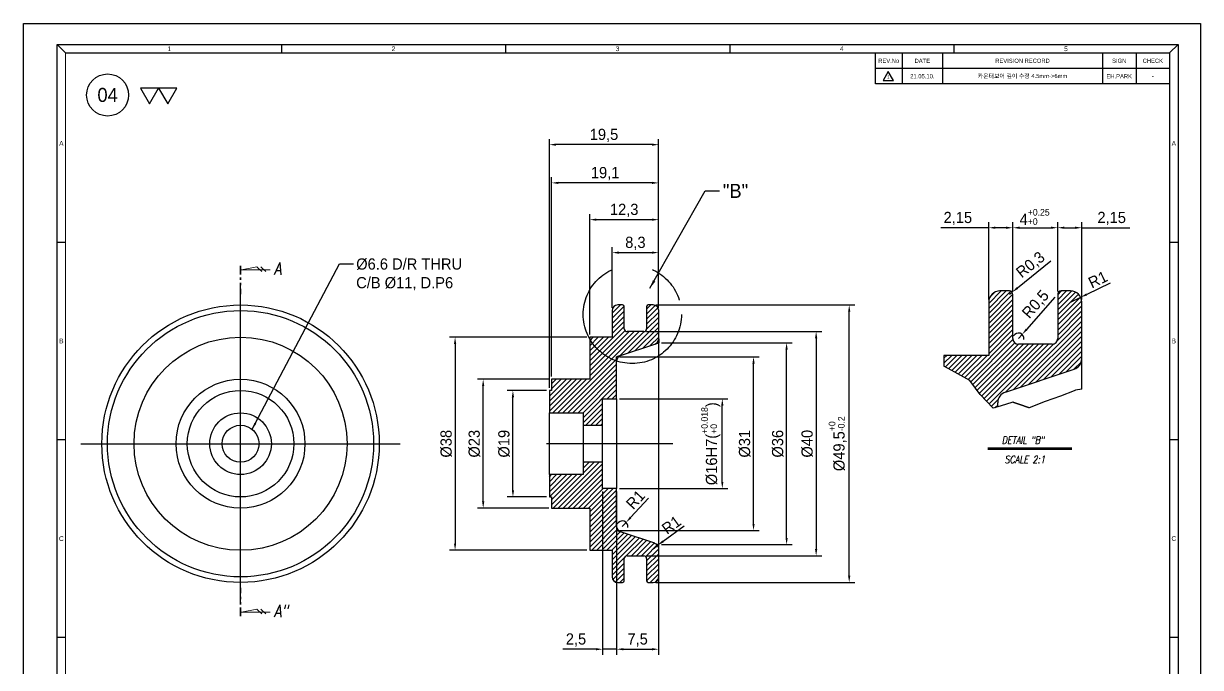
# Model space of a CAD drawing. Header units: inches. Extents: x 0 to 23821, y 0 to 11279.
# Drawn here: x 18058.6 to 18268.6, y 8663.7 to 8778.6 of the extents above; entities that cross this region are included whole.
import ezdxf

# ---------------------------------------------------------------- set-up
doc = ezdxf.new("R2010")
doc.units = ezdxf.units.IN
doc.header["$LTSCALE"] = 10
doc.header["$MEASUREMENT"] = 0
for name, pattern in [('CENTER', [2, 1.25, -0.25, 0.25, -0.25]), ('PHANTOM', [2.5, 1.25, -0.25, 0.25, -0.25, 0.25, -0.25]), ('PHANTOM2', [31.75, 15.875, -3.175, 3.175, -3.175, 3.175, -3.175])]:
    doc.linetypes.add(name, pattern=pattern)
doc.layers.get('Defpoints').update_dxf_attribs({"color": 8})
doc.layers.add('3', color=3, linetype='Continuous', lineweight=9)
for name, color, linetype in [('CENTER LINE', 1, 'CENTER'), ('PHANTOM LINE', 6, 'PHANTOM'), ('THIN LINE', 3, 'Continuous')]:
    doc.layers.add(name, color=color, linetype=linetype)
doc.styles.add('ITALICT', font='italict')
doc.styles.add('SCI', font='')
doc.styles.get('SCI').set_extended_font_data('Gulim')
doc.dimstyles.new('SCH', dxfattribs={"dimtxt": 2.5, "dimasz": 2, "dimexe": 1.25, "dimexo": 0.625, "dimtad": 1, "dimdec": 8, "dimtxsty": 'SCI', "dimcen": 2.5, "dimclrd": 4, "dimclre": 4, "dimclrt": 7, "dimadec": 8, "dimazin": 2, "dimtfac": 1, "dimtdec": 8, "dimtmove": 0, "dimatfit": 3, "dimfxl": 1, "dimarcsym": 0})

# ---------------------------------------------------------------- blocks, each defined once
blk = doc.blocks.new('A$C5b8731fd')
for p, q in [((0, 0), (-2.25, -3.9)), ((2.25, -3.9), (0, 0)), ((-2.25, -3.9), (2.25, -3.9))]:
    blk.add_line(p, q)
blk = doc.blocks.new('*U546')
at = {"color": 2}
for points in [[(0, 0), (1.5, 2.6), (-1.5, 2.6)], [(3, 0), (4.5, 2.6), (1.5, 2.6)]]:
    blk.add_lwpolyline(points, close=True, dxfattribs=at)
blk = doc.blocks.new('SECHANG REV')
at = {"color": 7}
blk.add_line((-52.5, 0), (-52.5, 5.5), dxfattribs=at)
at = {"color": 3}
for p, q in [((-43, 5.5), (-43, 0)), ((-28.5, 5.5), (-28.5, 0)), ((28.5, 5.5), (28.5, 0)), ((40.5, 5.5), (40.5, 0)), ((52.5, 5.5), (52.5, 0))]:
    blk.add_line(p, q, dxfattribs=at)
blk.add_line((52.5, 0), (-52.5, 0))
blk = doc.blocks.new('SECHANG A3')
at = {"color": 2}
for p, q in [((-198, 289.5), (-195, 286.5)), ((-118, 289.5), (-118, 286.5)), ((-38, 289.5), (-38, 286.5)), ((42, 289.5), (42, 286.5)), ((122, 289.5), (122, 286.5)), ((202, 289.5), (199, 286.5))]:
    blk.add_line(p, q, dxfattribs=at)
at = {"color": 3}
blk.add_line((94, 286.5), (199, 286.5), dxfattribs=at)
for p, q in [((-198, 219), (-195, 219)), ((199, 219), (202, 219)), ((-195, 148.5), (-198, 148.5)), ((202, 148.5), (199, 148.5)), ((-195, 78), (-198, 78)), ((202, 78), (199, 78))]:
    blk.add_line(p, q)
at = {"color": 1}
blk.add_lwpolyline([(-210, 297), (210, 297), (210, 0), (-210, 0)], close=True, dxfattribs=at)
at = {"color": 2}
blk.add_lwpolyline([(-198, 289.5), (202, 289.5), (202, 7.5), (-198, 7.5)], close=True, dxfattribs=at)
at = {"const_width": 0.4}
blk.add_lwpolyline([(-195, 286.5), (199, 286.5), (199, 10.5), (-195, 10.5)], close=True, dxfattribs=at)
blk.add_blockref('SECHANG REV', (146.5, 281))
at = {"color": 2, "char_height": 1.7, "attachment_point": 5, "style": 'SCI'}
for s, insert, width in [('1', (-158, 288), 80), ('2', (-78, 288), 80), ('3', (2, 288), 80), ('4', (82, 288), 80), ('5', (162, 288), 80), ('A', (-196.5, 254.25), 3), ('A', (200.5, 254.25), 3), ('B', (-196.5, 183.75), 3), ('B', (200.5, 183.75), 3), ('C', (-196.5, 113.25), 3), ('C', (200.5, 113.25), 3)]:
    blk.add_mtext(s, dxfattribs=dict(at, insert=insert, width=width))
at = {"char_height": 1.5, "attachment_point": 5, "style": 'SCI'}
for s, insert, width in [('REV.No', (98.75, 283.7), 9.5), ('DATE', (110.75, 283.7), 14.5), ('REVISION RECORD', (146.5, 283.7), 57), ('SIGN', (181, 283.7), 12), ('CHECK', (193, 283.7), 12)]:
    blk.add_mtext(s, dxfattribs=dict(at, insert=insert, width=width))
blk = doc.blocks.new('A$C2445dd48')
for radius in [24.75, 19, 11.5, 9.5, 5.5, 3.3]:
    blk.add_circle((0, 0), radius)
at = {"layer": 'CENTER LINE', "ltscale": 8.55}
for p, q in [((0, -28.5), (0, 28.5)), ((-28.5, 0), (28.5, 0))]:
    blk.add_line(p, q, dxfattribs=at)
at = {"layer": 'THIN LINE'}
blk.add_circle((0, 0), 23.75, dxfattribs=at)
blk = doc.blocks.new('A$C17a7aba7')
h = blk.add_hatch()
h.set_pattern_fill('ANSI31', color=3, scale=0.2)
h.set_pattern_definition([(45, (-3968.1612, -2607.027), (-0.44901281, 0.44901281), [])])
h.paths.add_polyline_path([(6.82, 17.77, 0.322823), (7.5, 18.72), (7.5, 23.75, 0.414214), (6.5, 24.75), (5.65, 24.75, 0.414214), (5.35, 24.45), (5.35, 20.5, -0.414214), (4.85, 20), (1.85, 20, -0.414214), (1.35, 20.5), (1.35, 24.45, 0.414214), (1.05, 24.75), (0.2, 24.75, 0.414214), (-0.8, 23.75), (-0.8, 19), (-4.8, 19), (-4.8, 11.5), (-11.6, 11.5), (-11.6, 9.5), (-12, 9.5), (-12, 5.5), (-6, 5.5), (-6, 3.3), (-2.5, 3.3), (-2.5, 8), (0, 8), (0, 14.78), (0, 15.5), (0.68, 15.73)])
h.paths.add_polyline_path([(-2.5, -3.3), (-6, -3.3), (-6, -5.5), (-12, -5.5), (-12, -9.5), (-11.6, -9.5), (-11.6, -11.5), (-4.8, -11.5), (-4.8, -19), (-0.8, -19), (-0.8, -23.75, 0.414214), (0.2, -24.75), (1.05, -24.75, 0.414214), (1.35, -24.45), (1.35, -20.5, -0.414214), (1.85, -20), (4.85, -20, -0.414214), (5.35, -20.5), (5.35, -24.45, 0.414214), (5.65, -24.75), (6.5, -24.75, 0.414214), (7.5, -23.75), (7.5, -18.72, 0.322823), (6.82, -17.77), (0.68, -15.73), (0, -15.5), (0, -14.78), (0, -8), (-2.5, -8)])
for p, q in [((-0.8, 23.75), (-0.8, 19)), ((1.05, 24.75), (0.2, 24.75)), ((1.35, 20.5), (1.35, 24.45)), ((5.35, 24.45), (5.35, 20.5)), ((6.5, 24.75), (5.65, 24.75)), ((7.5, 18.72), (7.5, 23.75)), ((-0.8, 19), (-4.8, 19)), ((-4.8, 19), (-4.8, 11.5)), ((4.85, 20), (1.85, 20)), ((0.68, 15.73), (6.82, 17.77)), ((7.5, -18.72), (7.5, 18.72)), ((0, 8), (0, 14.78)), ((-4.8, 11.5), (-11.6, 11.5)), ((-11.6, 11.5), (-11.6, 9.5)), ((-11.6, 9.5), (-12, 9.5)), ((-12, 9.5), (-12, 5.5)), ((-2.5, 3.3), (-2.5, 8)), ((-2.5, 8), (0, 8)), ((0, 8), (0, -8)), ((-12, 5.5), (-6, 5.5)), ((-12, -5.5), (-12, 5.5)), ((-6, 5.5), (-6, 3.3)), ((-6, 3.3), (-2.5, 3.3)), ((-6, 3.3), (-6, -3.3)), ((-2.5, -3.3), (-2.5, 3.3)), ((-2.5, -3.3), (-6, -3.3)), ((-6, -3.3), (-6, -5.5)), ((-2.5, -8), (-2.5, -3.3)), ((-6, -5.5), (-12, -5.5)), ((-12, -5.5), (-12, -9.5)), ((0, -8), (-2.5, -8)), ((0, -14.78), (0, -8)), ((-12, -9.5), (-11.6, -9.5)), ((-11.6, -9.5), (-11.6, -11.5)), ((-11.6, -11.5), (-4.8, -11.5)), ((-4.8, -11.5), (-4.8, -19)), ((6.82, -17.77), (0.68, -15.73)), ((7.5, -23.75), (7.5, -18.72)), ((-4.8, -19), (-0.8, -19)), ((-0.8, -19), (-0.8, -23.75)), ((1.35, -24.45), (1.35, -20.5)), ((1.85, -20), (4.85, -20)), ((5.35, -20.5), (5.35, -24.45)), ((0.2, -24.75), (1.05, -24.75)), ((5.65, -24.75), (6.5, -24.75))]:
    blk.add_line(p, q)
for centre, radius, start, end in [((0.2, 23.75), 1, 90, 180), ((1.05, 24.45), 0.3, 0, 90), ((5.65, 24.45), 0.3, 90, 180), ((6.5, 23.75), 1, 0, 90), ((1.85, 20.5), 0.5, 180, 270), ((4.85, 20.5), 0.5, 270, 0), ((6.5, 18.72), 1, 288.4349, 0), ((1, 14.78), 1, 108.4349, 180), ((1, -14.78), 1, 180, 251.5651), ((6.5, -18.72), 1, 0, 71.5651), ((1.85, -20.5), 0.5, 90, 180), ((4.85, -20.5), 0.5, 0, 90), ((0.2, -23.75), 1, 180, 270), ((1.05, -24.45), 0.3, 270, 0), ((5.65, -24.45), 0.3, 180, 270), ((6.5, -23.75), 1, 270, 0)]:
    blk.add_arc(centre, radius, start, end)
at = {"layer": 'CENTER LINE', "linetype": 'Continuous'}
blk.add_line((10.05, 0), (-12.5, 0), dxfattribs=at)
blk = doc.blocks.new('*D1962')
at = {"color": 4, "lineweight": -2, "transparency": 16777216}
for p, q in [((18151.91, 8713.12), (18144.91, 8713.12)), ((18145.91, 8695.32), (18145.91, 8711.92)), ((18151.91, 8694.12), (18144.91, 8694.12))]:
    blk.add_line(p, q, dxfattribs=at)
at = {"color": 4, "transparency": 16777216}
for points in [[(18145.71, 8711.92), (18146.11, 8711.92), (18145.91, 8713.12)], [(18145.71, 8695.32), (18146.11, 8695.32), (18145.91, 8694.12)]]:
    blk.add_solid(points, dxfattribs=at)
at = {"layer": 'Defpoints', "color": 0, "transparency": 16777216}
for p in [(18145.91, 8713.12), (18152.41, 8713.12), (18152.41, 8694.12)]:
    blk.add_point(p, dxfattribs=at)
at = {"color": 7, "transparency": 16777216, "insert": (18144.33, 8703.62), "char_height": 2, "attachment_point": 5, "rotation": 90, "style": 'SCI'}
blk.add_mtext('%%c19', dxfattribs=at)
blk = doc.blocks.new('*D1963')
at = {"color": 4, "lineweight": -2, "transparency": 16777216}
for p, q in [((18152.31, 8715.12), (18139.6, 8715.12)), ((18140.6, 8693.32), (18140.6, 8713.92)), ((18152.31, 8692.12), (18139.6, 8692.12))]:
    blk.add_line(p, q, dxfattribs=at)
at = {"color": 4, "transparency": 16777216}
for points in [[(18140.4, 8713.92), (18140.8, 8713.92), (18140.6, 8715.12)], [(18140.4, 8693.32), (18140.8, 8693.32), (18140.6, 8692.12)]]:
    blk.add_solid(points, dxfattribs=at)
at = {"layer": 'Defpoints', "color": 0, "transparency": 16777216}
for p in [(18140.6, 8715.12), (18152.81, 8715.12), (18152.81, 8692.12)]:
    blk.add_point(p, dxfattribs=at)
at = {"color": 7, "transparency": 16777216, "insert": (18139.03, 8703.62), "char_height": 2, "attachment_point": 5, "rotation": 90, "style": 'SCI'}
blk.add_mtext('%%c23', dxfattribs=at)
blk = doc.blocks.new('*D1964')
at = {"color": 4, "lineweight": -2, "transparency": 16777216}
for p, q in [((18159.11, 8722.62), (18134.59, 8722.62)), ((18135.59, 8721.42), (18135.59, 8685.82)), ((18159.11, 8684.62), (18134.59, 8684.62))]:
    blk.add_line(p, q, dxfattribs=at)
at = {"color": 4, "transparency": 16777216}
for points in [[(18135.39, 8721.42), (18135.79, 8721.42), (18135.59, 8722.62)], [(18135.39, 8685.82), (18135.79, 8685.82), (18135.59, 8684.62)]]:
    blk.add_solid(points, dxfattribs=at)
at = {"layer": 'Defpoints', "color": 0, "transparency": 16777216}
for p in [(18159.61, 8722.62), (18135.59, 8684.62), (18159.61, 8684.62)]:
    blk.add_point(p, dxfattribs=at)
at = {"color": 7, "transparency": 16777216, "insert": (18134.02, 8703.62), "char_height": 2, "attachment_point": 5, "rotation": 90, "style": 'SCI'}
blk.add_mtext('%%c38', dxfattribs=at)
blk = doc.blocks.new('*D1965')
at = {"color": 4, "lineweight": -2, "transparency": 16777216}
for p, q in [((18171.41, 8728.37), (18206.91, 8728.37)), ((18205.91, 8680.07), (18205.91, 8727.17)), ((18171.41, 8678.87), (18206.91, 8678.87))]:
    blk.add_line(p, q, dxfattribs=at)
at = {"color": 4, "transparency": 16777216}
for points in [[(18205.71, 8727.17), (18206.11, 8727.17), (18205.91, 8728.37)], [(18205.71, 8680.07), (18206.11, 8680.07), (18205.91, 8678.87)]]:
    blk.add_solid(points, dxfattribs=at)
at = {"layer": 'Defpoints', "color": 0, "transparency": 16777216}
for p in [(18170.91, 8728.37), (18205.91, 8728.37), (18170.91, 8678.87)]:
    blk.add_point(p, dxfattribs=at)
at = {"color": 7, "transparency": 16777216, "insert": (18203.86, 8703.62), "char_height": 2, "attachment_point": 5, "rotation": 90, "style": 'SCI'}
blk.add_mtext('%%c49,5{\\H0.59x;\\S+0^ -0.2;}', dxfattribs=at)
blk = doc.blocks.new('*D1966')
at = {"color": 4, "lineweight": -2, "transparency": 16777216}
for p, q in [((18172.41, 8721.62), (18195.74, 8721.62)), ((18194.74, 8686.82), (18194.74, 8720.42)), ((18172.41, 8685.62), (18195.74, 8685.62))]:
    blk.add_line(p, q, dxfattribs=at)
at = {"color": 4, "transparency": 16777216}
for points in [[(18194.54, 8720.42), (18194.94, 8720.42), (18194.74, 8721.62)], [(18194.54, 8686.82), (18194.94, 8686.82), (18194.74, 8685.62)]]:
    blk.add_solid(points, dxfattribs=at)
at = {"layer": 'Defpoints', "color": 0, "transparency": 16777216}
for p in [(18171.91, 8721.62), (18194.74, 8721.62), (18171.91, 8685.62)]:
    blk.add_point(p, dxfattribs=at)
at = {"color": 7, "transparency": 16777216, "insert": (18193.17, 8703.62), "char_height": 2, "attachment_point": 5, "rotation": 90, "style": 'SCI'}
blk.add_mtext('%%c36', dxfattribs=at)
blk = doc.blocks.new('*D1967')
at = {"color": 4, "lineweight": -2, "transparency": 16777216}
for p, q in [((18169.76, 8723.62), (18201.01, 8723.62)), ((18200.01, 8722.42), (18200.01, 8684.82)), ((18169.76, 8683.62), (18201.01, 8683.62))]:
    blk.add_line(p, q, dxfattribs=at)
at = {"color": 4, "transparency": 16777216}
for points in [[(18199.81, 8722.42), (18200.21, 8722.42), (18200.01, 8723.62)], [(18199.81, 8684.82), (18200.21, 8684.82), (18200.01, 8683.62)]]:
    blk.add_solid(points, dxfattribs=at)
at = {"layer": 'Defpoints', "color": 0, "transparency": 16777216}
for p in [(18169.26, 8723.62), (18169.26, 8683.62), (18200.01, 8683.62)]:
    blk.add_point(p, dxfattribs=at)
at = {"color": 7, "transparency": 16777216, "insert": (18198.43, 8703.62), "char_height": 2, "attachment_point": 5, "rotation": 90, "style": 'SCI'}
blk.add_mtext('%%c40', dxfattribs=at)
blk = doc.blocks.new('*D1925')
at = {"color": 4, "lineweight": -2, "transparency": 16777216}
for p, q in [((18164.91, 8719.12), (18189.84, 8719.12)), ((18188.84, 8689.32), (18188.84, 8717.92)), ((18164.91, 8688.12), (18189.84, 8688.12))]:
    blk.add_line(p, q, dxfattribs=at)
at = {"color": 4, "transparency": 16777216}
for points in [[(18188.64, 8717.92), (18189.04, 8717.92), (18188.84, 8719.12)], [(18188.64, 8689.32), (18189.04, 8689.32), (18188.84, 8688.12)]]:
    blk.add_solid(points, dxfattribs=at)
at = {"layer": 'Defpoints', "color": 0, "transparency": 16777216}
for p in [(18164.41, 8719.12), (18188.84, 8719.12), (18164.41, 8688.12)]:
    blk.add_point(p, dxfattribs=at)
at = {"color": 7, "transparency": 16777216, "insert": (18187.27, 8703.62), "char_height": 2, "attachment_point": 5, "rotation": 90, "style": 'SCI'}
blk.add_mtext('%%c31', dxfattribs=at)
blk = doc.blocks.new('*D1926')
at = {"color": 4, "lineweight": -2, "transparency": 16777216}
for p, q in [((18164.91, 8711.62), (18184.27, 8711.62)), ((18183.27, 8696.82), (18183.27, 8710.42)), ((18164.91, 8695.62), (18184.27, 8695.62))]:
    blk.add_line(p, q, dxfattribs=at)
at = {"color": 4, "transparency": 16777216}
for points in [[(18183.07, 8710.42), (18183.47, 8710.42), (18183.27, 8711.62)], [(18183.07, 8696.82), (18183.47, 8696.82), (18183.27, 8695.62)]]:
    blk.add_solid(points, dxfattribs=at)
at = {"layer": 'Defpoints', "color": 0, "transparency": 16777216}
for p in [(18164.41, 8711.62), (18183.27, 8711.62), (18164.41, 8695.62)]:
    blk.add_point(p, dxfattribs=at)
at = {"color": 7, "transparency": 16777216, "insert": (18181.22, 8703.62), "char_height": 2, "attachment_point": 5, "rotation": 90, "style": 'SCI'}
blk.add_mtext('%%C16H7({\\H0.59x;\\S+0.018^ +0;})', dxfattribs=at)
blk = doc.blocks.new('*D1850')
at = {"color": 4, "lineweight": -2, "transparency": 16777216}
for p, q in [((18164.41, 8687.62), (18164.41, 8665.96)), ((18171.91, 8685.12), (18171.91, 8665.96)), ((18165.61, 8666.96), (18170.71, 8666.96))]:
    blk.add_line(p, q, dxfattribs=at)
at = {"color": 4, "transparency": 16777216}
for points in [[(18165.61, 8667.16), (18165.61, 8666.76), (18164.41, 8666.96)], [(18170.71, 8667.16), (18170.71, 8666.76), (18171.91, 8666.96)]]:
    blk.add_solid(points, dxfattribs=at)
at = {"layer": 'Defpoints', "color": 0, "transparency": 16777216}
for p in [(18164.41, 8688.12), (18171.91, 8685.62), (18171.91, 8666.96)]:
    blk.add_point(p, dxfattribs=at)
at = {"color": 7, "transparency": 16777216, "insert": (18168.16, 8668.61), "char_height": 2, "attachment_point": 5, "style": 'SCI'}
blk.add_mtext('7,5', dxfattribs=at)
blk = doc.blocks.new('*D1927')
at = {"color": 4, "lineweight": -2, "transparency": 16777216}
for p, q in [((18161.91, 8695.12), (18161.91, 8665.96)), ((18164.41, 8695.12), (18164.41, 8665.96)), ((18160.71, 8666.96), (18154.8, 8666.96)), ((18164.41, 8666.96), (18161.91, 8666.96)), ((18165.61, 8666.96), (18166.81, 8666.96))]:
    blk.add_line(p, q, dxfattribs=at)
at = {"color": 4, "transparency": 16777216}
for points in [[(18160.71, 8667.16), (18160.71, 8666.76), (18161.91, 8666.96)], [(18165.61, 8667.16), (18165.61, 8666.76), (18164.41, 8666.96)]]:
    blk.add_solid(points, dxfattribs=at)
at = {"layer": 'Defpoints', "color": 0, "transparency": 16777216}
for p in [(18161.91, 8695.62), (18164.41, 8695.62), (18161.91, 8666.96)]:
    blk.add_point(p, dxfattribs=at)
at = {"color": 7, "transparency": 16777216, "insert": (18157.16, 8668.61), "char_height": 2, "attachment_point": 5, "style": 'SCI'}
blk.add_mtext('2,5', dxfattribs=at)
blk = doc.blocks.new('*D1928')
at = {"color": 4, "lineweight": -2, "transparency": 16777216}
for p, q in [((18163.61, 8727.87), (18163.61, 8738.71)), ((18171.91, 8727.87), (18171.91, 8738.71)), ((18164.81, 8737.71), (18170.71, 8737.71))]:
    blk.add_line(p, q, dxfattribs=at)
at = {"color": 4, "transparency": 16777216}
for points in [[(18164.81, 8737.91), (18164.81, 8737.51), (18163.61, 8737.71)], [(18170.71, 8737.91), (18170.71, 8737.51), (18171.91, 8737.71)]]:
    blk.add_solid(points, dxfattribs=at)
at = {"layer": 'Defpoints', "color": 0, "transparency": 16777216}
for p in [(18171.91, 8737.71), (18163.61, 8727.37), (18171.91, 8727.37)]:
    blk.add_point(p, dxfattribs=at)
at = {"color": 7, "transparency": 16777216, "insert": (18167.76, 8739.36), "char_height": 2, "attachment_point": 5, "style": 'SCI'}
blk.add_mtext('8,3', dxfattribs=at)
blk = doc.blocks.new('*D1851')
at = {"color": 4, "lineweight": -2, "transparency": 16777216}
for p, q in [((18159.61, 8723.12), (18159.61, 8744.59)), ((18171.91, 8727.87), (18171.91, 8744.59)), ((18160.81, 8743.59), (18170.71, 8743.59))]:
    blk.add_line(p, q, dxfattribs=at)
at = {"color": 4, "transparency": 16777216}
for points in [[(18160.81, 8743.79), (18160.81, 8743.39), (18159.61, 8743.59)], [(18170.71, 8743.79), (18170.71, 8743.39), (18171.91, 8743.59)]]:
    blk.add_solid(points, dxfattribs=at)
at = {"layer": 'Defpoints', "color": 0, "transparency": 16777216}
for p in [(18171.91, 8743.59), (18171.91, 8727.37), (18159.61, 8722.62)]:
    blk.add_point(p, dxfattribs=at)
at = {"color": 7, "transparency": 16777216, "insert": (18165.76, 8745.24), "char_height": 2, "attachment_point": 5, "style": 'SCI'}
blk.add_mtext('12,3', dxfattribs=at)
blk = doc.blocks.new('*D1852')
at = {"color": 4, "lineweight": -2, "transparency": 16777216}
for p, q in [((18152.81, 8715.62), (18152.81, 8751.15)), ((18171.91, 8727.87), (18171.91, 8751.15)), ((18170.71, 8750.15), (18154.01, 8750.15))]:
    blk.add_line(p, q, dxfattribs=at)
at = {"color": 4, "transparency": 16777216}
for points in [[(18154.01, 8750.35), (18154.01, 8749.95), (18152.81, 8750.15)], [(18170.71, 8750.35), (18170.71, 8749.95), (18171.91, 8750.15)]]:
    blk.add_solid(points, dxfattribs=at)
at = {"layer": 'Defpoints', "color": 0, "transparency": 16777216}
for p in [(18152.81, 8750.15), (18171.91, 8727.37), (18152.81, 8715.12)]:
    blk.add_point(p, dxfattribs=at)
at = {"color": 7, "transparency": 16777216, "insert": (18162.36, 8751.8), "char_height": 2, "attachment_point": 5, "style": 'SCI'}
blk.add_mtext('19,1', dxfattribs=at)
blk = doc.blocks.new('*D1853')
at = {"color": 4, "lineweight": -2, "transparency": 16777216}
for p, q in [((18152.41, 8713.62), (18152.41, 8757.97)), ((18171.91, 8727.87), (18171.91, 8757.97)), ((18170.71, 8756.97), (18153.61, 8756.97))]:
    blk.add_line(p, q, dxfattribs=at)
at = {"color": 4, "transparency": 16777216}
for points in [[(18153.61, 8757.17), (18153.61, 8756.77), (18152.41, 8756.97)], [(18170.71, 8757.17), (18170.71, 8756.77), (18171.91, 8756.97)]]:
    blk.add_solid(points, dxfattribs=at)
at = {"layer": 'Defpoints', "color": 0, "transparency": 16777216}
for p in [(18152.41, 8756.97), (18171.91, 8727.37), (18152.41, 8713.12)]:
    blk.add_point(p, dxfattribs=at)
at = {"color": 7, "transparency": 16777216, "insert": (18162.16, 8758.62), "char_height": 2, "attachment_point": 5, "style": 'SCI'}
blk.add_mtext('19,5', dxfattribs=at)
blk = doc.blocks.new('*D1929')
at = {"color": 4, "lineweight": -2, "transparency": 16777216}
for p, q in [((18176.49, 8688.92), (18172.7, 8686.19)), ((18170.91, 8684.9), (18171.72, 8685.49))]:
    blk.add_line(p, q, dxfattribs=at)
at = {"color": 4, "transparency": 16777216}
blk.add_solid([(18172.58, 8686.35), (18172.82, 8686.03), (18171.72, 8685.49)], dxfattribs=at)
at = {"layer": 'Defpoints', "color": 0, "transparency": 16777216}
for p in [(18170.91, 8684.9), (18171.72, 8685.49)]:
    blk.add_point(p, dxfattribs=at)
at = {"color": 7, "transparency": 16777216, "insert": (18174.18, 8689.14), "char_height": 2, "attachment_point": 5, "rotation": 35.7825, "style": 'SCI'}
blk.add_mtext('R1', dxfattribs=at)
blk = doc.blocks.new('*D1930')
at = {"color": 4, "lineweight": -2, "transparency": 16777216}
for p, q in [((18170.07, 8693.89), (18166.91, 8690.46)), ((18165.41, 8688.84), (18166.09, 8689.58))]:
    blk.add_line(p, q, dxfattribs=at)
blk.add_arc((18165.41, 8688.84), 1, 349.9971, 151.3521, dxfattribs=at)
at = {"color": 4, "transparency": 16777216}
blk.add_solid([(18166.76, 8690.59), (18167.05, 8690.32), (18166.09, 8689.58)], dxfattribs=at)
at = {"layer": 'Defpoints', "color": 0, "transparency": 16777216}
for p in [(18165.41, 8688.84), (18166.09, 8689.58)]:
    blk.add_point(p, dxfattribs=at)
at = {"color": 7, "transparency": 16777216, "insert": (18167.77, 8693.65), "char_height": 2, "attachment_point": 5, "rotation": 47.2929, "style": 'SCI'}
blk.add_mtext('R1', dxfattribs=at)
blk = doc.blocks.new('A$C06B057C4')
blk.add_line((4.71, 0.75), (5.95, -0.39))
at = {"const_width": 0.45}
for points in [[(-0.24, 1.02), (-0.24, -1.19)], [(-0.24, -1.85), (-0.24, -2.49)], [(-0.24, -3.18), (-0.24, -3.81)], [(-0.24, -4.63), (-0.24, -6.03)]]:
    blk.add_lwpolyline(points, dxfattribs=at)
blk.add_lwpolyline([(6.99, 0), (0, 0), (3.74, 0.75), (4.97, -0.39)])
blk = doc.blocks.new('A$C01FC5E2C')
blk.add_line((4.71, 0.75), (5.95, -0.39))
at = {"const_width": 0.45}
for points in [[(-0.24, 4.63), (-0.24, 6.03)], [(-0.24, 3.18), (-0.24, 3.81)], [(-0.24, 1.85), (-0.24, 2.49)], [(-0.24, -1.02), (-0.24, 1.19)]]:
    blk.add_lwpolyline(points, dxfattribs=at)
blk.add_lwpolyline([(6.99, 0), (0, 0), (3.74, 0.75), (4.97, -0.39)])
blk = doc.blocks.new('*U1519')
at = {"layer": '3', "linetype": 'PHANTOM2'}
blk.add_line((0, 36.49), (0, -35.34), dxfattribs=at)
at = {"layer": '3'}
for name, p in [('A$C06B057C4', (0.24, 42.52)), ('A$C01FC5E2C', (0.24, -41.37))]:
    blk.add_blockref(name, p, dxfattribs=at)
at = {"layer": '3', "ltscale": 5, "style": 'ITALICT', "width": 0.8}
for s, p in [('A', (8.1, 41.32)), ('A"', (8.1, -42.57))]:
    blk.add_text(s, height=3, dxfattribs=at).set_placement(p)
blk = doc.blocks.new('*D1854')
at = {"color": 4, "lineweight": -2, "transparency": 16777216}
for p, q in [((18230.81, 8729.37), (18230.81, 8743.15)), ((18235.11, 8730.77), (18235.11, 8743.15)), ((18230.81, 8742.15), (18222.25, 8742.15)), ((18233.91, 8742.15), (18232.01, 8742.15))]:
    blk.add_line(p, q, dxfattribs=at)
at = {"color": 4, "transparency": 16777216}
for points in [[(18232.01, 8742.35), (18232.01, 8741.95), (18230.81, 8742.15)], [(18233.91, 8742.35), (18233.91, 8741.95), (18235.11, 8742.15)]]:
    blk.add_solid(points, dxfattribs=at)
at = {"layer": 'Defpoints', "color": 0, "transparency": 16777216}
for p in [(18235.11, 8742.15), (18235.11, 8730.27), (18230.81, 8728.87)]:
    blk.add_point(p, dxfattribs=at)
at = {"color": 7, "transparency": 16777216, "insert": (18222.75, 8743.8), "char_height": 2, "attachment_point": 4, "style": 'SCI'}
blk.add_mtext('2,15', dxfattribs=at)
blk = doc.blocks.new('*D1855')
at = {"color": 4, "lineweight": -2, "transparency": 16777216}
for p, q in [((18235.11, 8730.77), (18235.11, 8743.15)), ((18243.11, 8730.77), (18243.11, 8743.15)), ((18236.31, 8742.15), (18241.91, 8742.15))]:
    blk.add_line(p, q, dxfattribs=at)
at = {"color": 4, "transparency": 16777216}
for points in [[(18236.31, 8742.35), (18236.31, 8741.95), (18235.11, 8742.15)], [(18241.91, 8742.35), (18241.91, 8741.95), (18243.11, 8742.15)]]:
    blk.add_solid(points, dxfattribs=at)
at = {"layer": 'Defpoints', "color": 0, "transparency": 16777216}
for p in [(18243.11, 8742.15), (18235.11, 8730.27), (18243.11, 8730.27)]:
    blk.add_point(p, dxfattribs=at)
at = {"color": 7, "transparency": 16777216, "insert": (18236.32, 8744.08), "char_height": 2, "attachment_point": 4, "style": 'SCI'}
blk.add_mtext('4{\\H0.59x;\\S+0.25^ +0;}', dxfattribs=at)
blk = doc.blocks.new('*D1856')
at = {"color": 4, "lineweight": -2, "transparency": 16777216}
for p, q in [((18243.11, 8730.77), (18243.11, 8743.15)), ((18247.41, 8729.37), (18247.41, 8743.15)), ((18244.31, 8742.15), (18246.21, 8742.15)), ((18247.41, 8742.15), (18255.98, 8742.15))]:
    blk.add_line(p, q, dxfattribs=at)
at = {"color": 4, "transparency": 16777216}
for points in [[(18244.31, 8742.35), (18244.31, 8741.95), (18243.11, 8742.15)], [(18246.21, 8742.35), (18246.21, 8741.95), (18247.41, 8742.15)]]:
    blk.add_solid(points, dxfattribs=at)
at = {"layer": 'Defpoints', "color": 0, "transparency": 16777216}
for p in [(18247.41, 8742.15), (18243.11, 8730.27), (18247.41, 8728.87)]:
    blk.add_point(p, dxfattribs=at)
at = {"color": 7, "transparency": 16777216, "insert": (18250.2, 8743.8), "char_height": 2, "attachment_point": 4, "style": 'SCI'}
blk.add_mtext('2,15', dxfattribs=at)
blk = doc.blocks.new('*D1931')
at = {"color": 4, "lineweight": -2, "transparency": 16777216}
for p, q in [((18252.5, 8732.28), (18248.3, 8730.26)), ((18245.41, 8728.87), (18247.22, 8729.74))]:
    blk.add_line(p, q, dxfattribs=at)
at = {"color": 4, "transparency": 16777216}
blk.add_solid([(18248.21, 8730.44), (18248.38, 8730.08), (18247.22, 8729.74)], dxfattribs=at)
at = {"layer": 'Defpoints', "color": 0, "transparency": 16777216}
for p in [(18247.22, 8729.74), (18245.41, 8728.87)]:
    blk.add_point(p, dxfattribs=at)
at = {"color": 7, "transparency": 16777216, "insert": (18250.28, 8732.91), "char_height": 2, "attachment_point": 5, "rotation": 25.6747, "style": 'SCI'}
blk.add_mtext('R1', dxfattribs=at)
blk = doc.blocks.new('*D1932')
at = {"color": 4, "lineweight": -2, "transparency": 16777216}
for p, q in [((18241.88, 8736.17), (18235.92, 8731.39)), ((18234.51, 8730.27), (18234.98, 8730.64))]:
    blk.add_line(p, q, dxfattribs=at)
at = {"color": 4, "transparency": 16777216}
blk.add_solid([(18235.79, 8731.55), (18236.04, 8731.24), (18234.98, 8730.64)], dxfattribs=at)
at = {"layer": 'Defpoints', "color": 0, "transparency": 16777216}
for p in [(18234.51, 8730.27), (18234.98, 8730.64)]:
    blk.add_point(p, dxfattribs=at)
at = {"color": 7, "transparency": 16777216, "insert": (18238.34, 8735.44), "char_height": 2, "attachment_point": 5, "rotation": 38.6754, "style": 'SCI'}
blk.add_mtext('R0,3', dxfattribs=at)
blk = doc.blocks.new('*D1933')
at = {"color": 4, "lineweight": -2, "transparency": 16777216}
for p, q in [((18242.62, 8729.74), (18237.57, 8724.02)), ((18236.11, 8722.37), (18236.77, 8723.12))]:
    blk.add_line(p, q, dxfattribs=at)
blk.add_arc((18236.11, 8722.37), 1, 351.2611, 151.3521, dxfattribs=at)
at = {"color": 4, "transparency": 16777216}
blk.add_solid([(18237.42, 8724.15), (18237.72, 8723.89), (18236.77, 8723.12)], dxfattribs=at)
at = {"layer": 'Defpoints', "color": 0, "transparency": 16777216}
for p in [(18236.11, 8722.37), (18236.77, 8723.12)]:
    blk.add_point(p, dxfattribs=at)
at = {"color": 7, "transparency": 16777216, "insert": (18239.26, 8728.42), "char_height": 2, "attachment_point": 5, "rotation": 48.5569, "style": 'SCI'}
blk.add_mtext('R0,5', dxfattribs=at)

msp = doc.modelspace()

# ---------------------------------------------------------------- hatches: boundary and pattern name
h = msp.add_hatch()
h.set_pattern_fill('ANSI31', color=3, scale=0.2)
h.set_pattern_definition([(45, (14411.0215, 6117.61526), (-0.44901281, 0.44901281), [])])
edge = h.paths.add_edge_path()
edge.add_line((18232.41306432, 8710.19699121), (18231.62070149, 8709.95479146))
edge.add_line((18231.62070149, 8709.95479146), (18229.30470142, 8712.42635286))
edge.add_line((18229.30470142, 8712.42635286), (18227.44627752, 8714.91242544))
edge.add_line((18227.44627752, 8714.91242544), (18224.75498906, 8716.37781265))
edge.add_line((18224.75498906, 8716.37781265), (18222.81306432, 8717.47195615))
edge.add_line((18222.81306432, 8717.47195615), (18222.81306432, 8719.36957777))
edge.add_line((18222.81306432, 8719.36957777), (18230.81306432, 8719.36957777))
edge.add_line((18230.81306432, 8719.36957777), (18230.81306432, 8728.86957777))
edge.add_ellipse((18232.81306432, 8728.86957777), major_axis=(-2, 0), ratio=1, start_angle=270, end_angle=360, ccw=False)
edge.add_line((18232.81306432, 8730.86957777), (18234.51306432, 8730.86957777))
edge.add_ellipse((18234.51306432, 8730.26957777), major_axis=(0, 0.6), ratio=1, start_angle=270, end_angle=360, ccw=False)
edge.add_line((18235.11306432, 8730.26957777), (18235.11306432, 8722.36957777))
edge.add_ellipse((18236.11306432, 8722.36957777), major_axis=(-1, 0), ratio=1, start_angle=0, end_angle=90)
edge.add_line((18236.11306432, 8721.36957777), (18242.11306432, 8721.36957777))
edge.add_ellipse((18242.11306432, 8722.36957777), major_axis=(0, -1), ratio=1, start_angle=0, end_angle=90)
edge.add_line((18243.11306432, 8722.36957777), (18243.11306432, 8730.26957777))
edge.add_ellipse((18243.71306432, 8730.26957777), major_axis=(-0.6, 0), ratio=1, start_angle=270, end_angle=360, ccw=False)
edge.add_line((18243.71306432, 8730.86957777), (18245.41306432, 8730.86957777))
edge.add_ellipse((18245.41306432, 8728.86957777), major_axis=(0, 2), ratio=1, start_angle=270, end_angle=360, ccw=False)
edge.add_line((18247.41306432, 8728.86957777), (18247.41306432, 8718.81109621))
edge.add_ellipse((18245.41306432, 8718.81109621), major_axis=(1.8973666, 0.63245553), ratio=1, start_angle=270, end_angle=341.5650511771, ccw=False)
edge.add_line((18246.04551985, 8716.91372961), (18233.78060879, 8712.82542592))
edge.add_ellipse((18234.41306432, 8710.92805933), major_axis=(0, 2), ratio=1, start_angle=18.4349488229, end_angle=90)
edge.add_line((18232.41306432, 8710.92805933), (18232.41306432, 8710.19699121))

# ---------------------------------------------------------------- linework, layer by layer
for p, q in [((18234.51306432, 8730.86957777), (18232.81306432, 8730.86957777)), ((18235.11306432, 8722.36957777), (18235.11306432, 8730.26957777)), ((18243.11306432, 8730.26957777), (18243.11306432, 8722.36957777)), ((18245.41306432, 8730.86957777), (18243.71306432, 8730.86957777)), ((18230.81306432, 8728.86957777), (18230.81306432, 8719.36957777)), ((18247.41306432, 8718.81109621), (18247.41306432, 8728.86957777)), ((18242.11306432, 8721.36957777), (18236.11306432, 8721.36957777)), ((18230.81306432, 8719.36957777), (18222.81306432, 8719.36957777)), ((18222.81306432, 8719.36957777), (18222.81306432, 8717.47195615)), ((18247.41306432, 8713.36066956), (18247.41306432, 8718.81109621)), ((18233.78060879, 8712.82542592), (18246.04551985, 8716.91372961)), ((18232.41306432, 8710.19699121), (18232.41306432, 8710.92805933)), ((18230.66176328, 8702.64078622), (18245.62159881, 8702.64078622))]:
    msp.add_line(p, q)
msp.add_circle((18073.58624834, 8765.82531183), 3.75)
for centre, radius, start, end in [((18232.81306432, 8728.86957777), 2, 90, 180), ((18234.51306432, 8730.26957777), 0.6, 0, 90), ((18243.71306432, 8730.26957777), 0.6, 90, 180), ((18245.41306432, 8728.86957777), 2, 0, 90), ((18236.11306432, 8722.36957777), 1, 180, 270), ((18242.11306432, 8722.36957777), 1, 270, 0), ((18245.41306432, 8718.81109621), 2, 288.4349488229, 0), ((18234.41306432, 8710.92805933), 2, 108.4349488229, 180)]:
    msp.add_arc(centre, radius, start, end)
at = {"layer": 'PHANTOM LINE', "ltscale": 3}
for p, q in [((18171.22957693, 8721.39390663), (18171.91334916, 8721.62183071)), ((18171.91334916, 8722.34258993), (18171.91334916, 8721.62183071)), ((18165.09712139, 8719.34975479), (18164.41334916, 8719.12183071)), ((18164.41334916, 8718.40107149), (18164.41334916, 8719.12183071)), ((18164.41334916, 8688.84258993), (18164.41334916, 8688.12183071)), ((18165.09712139, 8687.89390663), (18164.41334916, 8688.12183071)), ((18171.22957693, 8685.84975479), (18171.91334916, 8685.62183071))]:
    msp.add_line(p, q, dxfattribs=at)
at = {"layer": 'PHANTOM LINE'}
for p, q in [((18224.75498906, 8716.37781265), (18222.81306432, 8717.47195615)), ((18227.44627752, 8714.91242544), (18224.75498906, 8716.37781265)), ((18229.30470142, 8712.42635286), (18227.44627752, 8714.91242544)), ((18246.04551985, 8713.07432019), (18243.61339038, 8712.08768858)), ((18246.27730963, 8713.16834936), (18246.04551985, 8713.07432019)), ((18247.41306432, 8713.36066956), (18246.27730963, 8713.16834936)), ((18231.62070149, 8709.95479146), (18229.30470142, 8712.42635286)), ((18235.09971224, 8711.01821278), (18233.78060879, 8710.61500542)), ((18240.88760302, 8711.14914945), (18238.00520146, 8710.02318091)), ((18243.61339038, 8712.08768858), (18240.88760302, 8711.14914945)), ((18232.41306432, 8710.19699121), (18231.62070149, 8709.95479146)), ((18233.78060879, 8710.61500542), (18232.41306432, 8710.19699121))]:
    msp.add_line(p, q, dxfattribs=at)
at = {"layer": 'PHANTOM LINE', "ltscale": 3}
msp.add_circle((18167.20941773, 8726.68507232), 8.76224517, dxfattribs=at)
at = {"layer": 'PHANTOM LINE'}
msp.add_rational_spline([(18238.00520146, 8710.02318091), (18236.32638096, 8710.5981202), (18235.09971224, 8711.01821278)], [1, 0.999966422031, 1], degree=2, dxfattribs=at)
at = {"layer": 'THIN LINE'}
msp.add_line((18230.66176328, 8702.91656575), (18245.62159881, 8702.91656575), dxfattribs=at)

# ---------------------------------------------------------------- block references
for name, p, xscale, yscale, zscale in [('SECHANG A3', (18163.58624834, 8630.07531183), 0.5, 0.5, 0.5), ('SECHANG REV', (18236.83624834, 8767.82531183), 0.5, 0.5, 0.5), ('A$C5b8731fd', (18212.89076749, 8769.99171189), 0.3999999999999999, 0.3999999999999999, 0.3999999999999999), ('*U546', (18081.05734709, 8764.23634082), 1.083333333333445, 1.083333333333445, 1.083333333333445), ('*U1519', (18097.30619303, 8703.68398541), 0.7280038826873766, 0.7280038826873766, 0.7280038826873766)]:
    msp.add_blockref(name, p, dxfattribs=dict(xscale=xscale, yscale=yscale, zscale=zscale))
for name, p in [('A$C2445dd48', (18097.30619303, 8703.62183071)), ('A$C17a7aba7', (18164.41334916, 8703.62183071))]:
    msp.add_blockref(name, p)

# ---------------------------------------------------------------- texts
at = {"attachment_point": 5, "style": 'SCI'}
for s, insert, char_height, width in [('카운터보어 깊이 수정 4.5mm->6mm', (18236.83624834, 8769.17531183), 0.75, 28.5), ('{\\fGulim|b0|i0|c129|p50;1}', (18212.89076749, 8769.01659719), 0.6, 1.8015447416), ('21.05.10.', (18218.96124834, 8769.17531183), 0.75, 7.25), ('EH.PARK', (18254.08624834, 8769.17531183), 0.75, 6), ('-', (18260.08624834, 8769.17531183), 0.75, 6)]:
    msp.add_mtext(s, dxfattribs=dict(at, insert=insert, char_height=char_height, width=width))
at = {"color": 2, "insert": (18073.58624834, 8765.82531183), "char_height": 2.5, "width": 7.5, "attachment_point": 5, "style": 'SCI'}
msp.add_mtext('04', dxfattribs=at)
at = {"color": 7, "attachment_point": 1, "style": 'SCI'}
for s, insert, char_height in [('"B"', (18183.37384211, 8749.97521092), 2.5), ('%%C6.6 D/R THRU\\PC/B %%C11, D.P6', (18117.94514554, 8736.68156528), 2)]:
    msp.add_mtext(s, dxfattribs=dict(at, insert=insert, char_height=char_height))
at = {"layer": 'THIN LINE', "ltscale": 5, "style": 'ITALICT', "width": 0.8}
for s, p in [('DETAIL "B"', (18233.12883734, 8703.61115427, -0.06461778)), ('SCALE 2:1', (18233.6209032, 8700.16858084, -0.06461778))]:
    msp.add_text(s, height=1.310406989, dxfattribs=at).set_placement(p)

# ---------------------------------------------------------------- dimensions: what is measured, and where the dimension line sits
for base, p1, p2, picture, middle in [((18152.413349161, 8756.9722424867), (18171.913349161, 8727.3718307115), (18152.413349161, 8713.1218307115), '*D1853', (18162.163349161, 8758.622708532)), ((18152.813349161, 8750.1454559576), (18171.913349161, 8727.3718307115), (18152.813349161, 8715.1218307115), '*D1852', (18162.363349161, 8751.7959220029)), ((18171.913349161, 8743.5912781765), (18159.613349161, 8722.6218307115), (18171.913349161, 8727.3718307115), '*D1851', (18165.763349161, 8745.2417442217)), ((18171.913349161, 8737.7137459587), (18163.613349161, 8727.3718307115), (18171.913349161, 8727.3718307115), '*D1928', (18167.763349161, 8739.362880446)), ((18161.91334916, 8666.96242069), (18164.41334916, 8695.62183071), (18161.91334916, 8695.62183071), '*D1927', (18157.15582586, 8668.61155518)), ((18171.913349161, 8666.9624206901), (18164.413349161, 8688.1218307115), (18171.913349161, 8685.6218307115), '*D1850', (18168.163349161, 8668.6102236195))]:
    dim = msp.add_linear_dim(base=base, p1=p1, p2=p2, dimstyle='SCH', override={"dimscale": 0.8, "dimasz": 1.5})
    dim.commit()
    dim.dimension.update_dxf_attribs({"geometry": picture, "text_midpoint": middle})
for base, p1, p2, picture, middle in [((18235.11306432, 8742.14617998), (18230.81306432, 8728.86957777), (18235.11306432, 8730.26957777), '*D1854', (18225.38746512, 8742.14617998)), ((18247.41306432, 8742.14617998), (18243.11306432, 8730.26957777), (18247.41306432, 8728.86957777), '*D1856', (18252.83866352, 8742.14617998))]:
    dim = msp.add_linear_dim(base=base, p1=p1, p2=p2, angle=180, dimstyle='SCH', override={"dimscale": 0.8, "dimasz": 1.5, "dimlfac": 0.5})
    dim.commit()
    dim.dimension.update_dxf_attribs({"geometry": picture, "text_midpoint": middle, "dimtype": 160})
for base, p1, p2, angle, text, override, picture, middle in [((18243.11306432, 8742.14617998), (18235.11306432, 8730.26957777), (18243.11306432, 8730.26957777), 180, '<>{\\H0.59x;\\S+0.25^ +0;}', {"dimscale": 0.8, "dimasz": 1.5, "dimlfac": 0.5}, '*D1855', (18239.11306432, 8742.14617998)), ((18183.269665825, 8711.6218307115), (18164.413349161, 8695.6218307115), (18164.413349161, 8711.6218307115), 90, '%%C<>H7({\\H0.59x;\\S+0.018^ +0;})', {"dimscale": 0.8, "dimasz": 1.5}, '*D1926', (18183.269665825, 8703.6218307115))]:
    dim = msp.add_linear_dim(base=base, p1=p1, p2=p2, angle=angle, text=text, dimstyle='SCH', override=override)
    dim.commit()
    dim.dimension.update_dxf_attribs({"geometry": picture, "text_midpoint": middle, "dimtype": 160})
for center, mpoint, override, picture, middle in [((18234.51306432, 8730.26957777), (18234.98148353, 8730.64452236), {"dimscale": 0.8, "dimasz": 1.5, "dimlfac": 0.5}, '*D1932', (18238.33874442, 8735.44421346)), ((18245.41306432, 8728.86957777), (18247.2156017, 8729.73609896), {"dimscale": 0.8, "dimasz": 1.5, "dimlfac": 0.5}, '*D1931', (18250.27918275, 8732.90565678)), ((18236.11306432, 8722.36957777), (18236.77494076, 8723.11919072), {"dimscale": 0.8, "dimasz": 1.5, "dimlfac": 0.5}, '*D1933', (18239.25783917, 8728.42282013)), ((18165.413349161, 8688.842589932), (18166.091599956, 8689.577420429), {"dimscale": 0.8, "dimasz": 1.5}, '*D1930', (18167.771956901, 8693.652715034)), ((18170.913349161, 8684.901071491), (18171.724591346, 8685.485781776), {"dimscale": 0.8, "dimasz": 1.5}, '*D1929', (18174.184359787, 8689.143809223))]:
    dim = msp.add_radius_dim(center=center, mpoint=mpoint, dimstyle='SCH', override=override)
    dim.commit()
    dim.dimension.update_dxf_attribs({"geometry": picture, "text_midpoint": middle})
for base, p1, p2, text, picture, middle in [((18205.9113601517, 8728.3718307115), (18170.913349161, 8678.8718307115), (18170.913349161, 8728.3718307115), '%%c<>{\\H0.59x;\\S+0^ -0.2;}', '*D1965', (18203.857037027, 8703.6218307115)), ((18200.0121081912, 8683.6218307115), (18169.263349161, 8723.6218307115), (18169.263349161, 8683.6218307115), '%%c<>', '*D1967', (18198.4348778316, 8703.6218307115)), ((18135.5909455555, 8684.6218307115), (18159.613349161, 8722.6218307115), (18159.613349161, 8684.6218307115), '%%c<>', '*D1964', (18134.0150467539, 8703.6218307115)), ((18194.7435753435, 8721.6218307115), (18171.913349161, 8685.6218307115), (18171.913349161, 8721.6218307115), '%%c<>', '*D1966', (18193.1676765419, 8703.6218307115)), ((18188.8424570567, 8719.1218307115), (18164.413349161, 8688.1218307115), (18164.413349161, 8719.1218307115), '%%c<>', '*D1925', (18187.2652266971, 8703.6218307115)), ((18140.603511511, 8715.1218307115), (18152.813349161, 8692.1218307115), (18152.813349161, 8715.1218307115), '%%c<>', '*D1963', (18139.0276127094, 8703.6218307115)), ((18145.9072118676, 8713.1218307115), (18152.413349161, 8694.1218307115), (18152.413349161, 8713.1218307115), '%%c<>', '*D1962', (18144.329981508, 8703.6218307115))]:
    dim = msp.add_linear_dim(base=base, p1=p1, p2=p2, angle=90, text=text, dimstyle='SCH', override={"dimscale": 0.8, "dimasz": 1.5})
    dim.commit()
    dim.dimension.update_dxf_attribs({"geometry": picture, "text_midpoint": middle})

# ---------------------------------------------------------------- leaders
at = {"annotation_type": 0, "has_hookline": 1, "hookline_direction": 0}
for points, override, text_width in [([(18170.3604495, 8731.37066689), (18180.21022847, 8748.72521092), (18182.74884211, 8748.72521092)], {"dimasz": 1.5, "dimgap": 0.625, "dimtad": 0}, 4.18442077), ([(18099.37593302, 8706.19207902), (18114.98050544, 8735.68156528), (18117.44514554, 8735.68156528)], {"dimscale": 0.8, "dimasz": 1.5, "dimgap": 0.625, "dimtad": 0}, 19.85885486)]:
    msp.add_leader(points, dimstyle='SCH', override=override, dxfattribs=dict(at, text_width=text_width))

doc.saveas('drawing.dxf')
